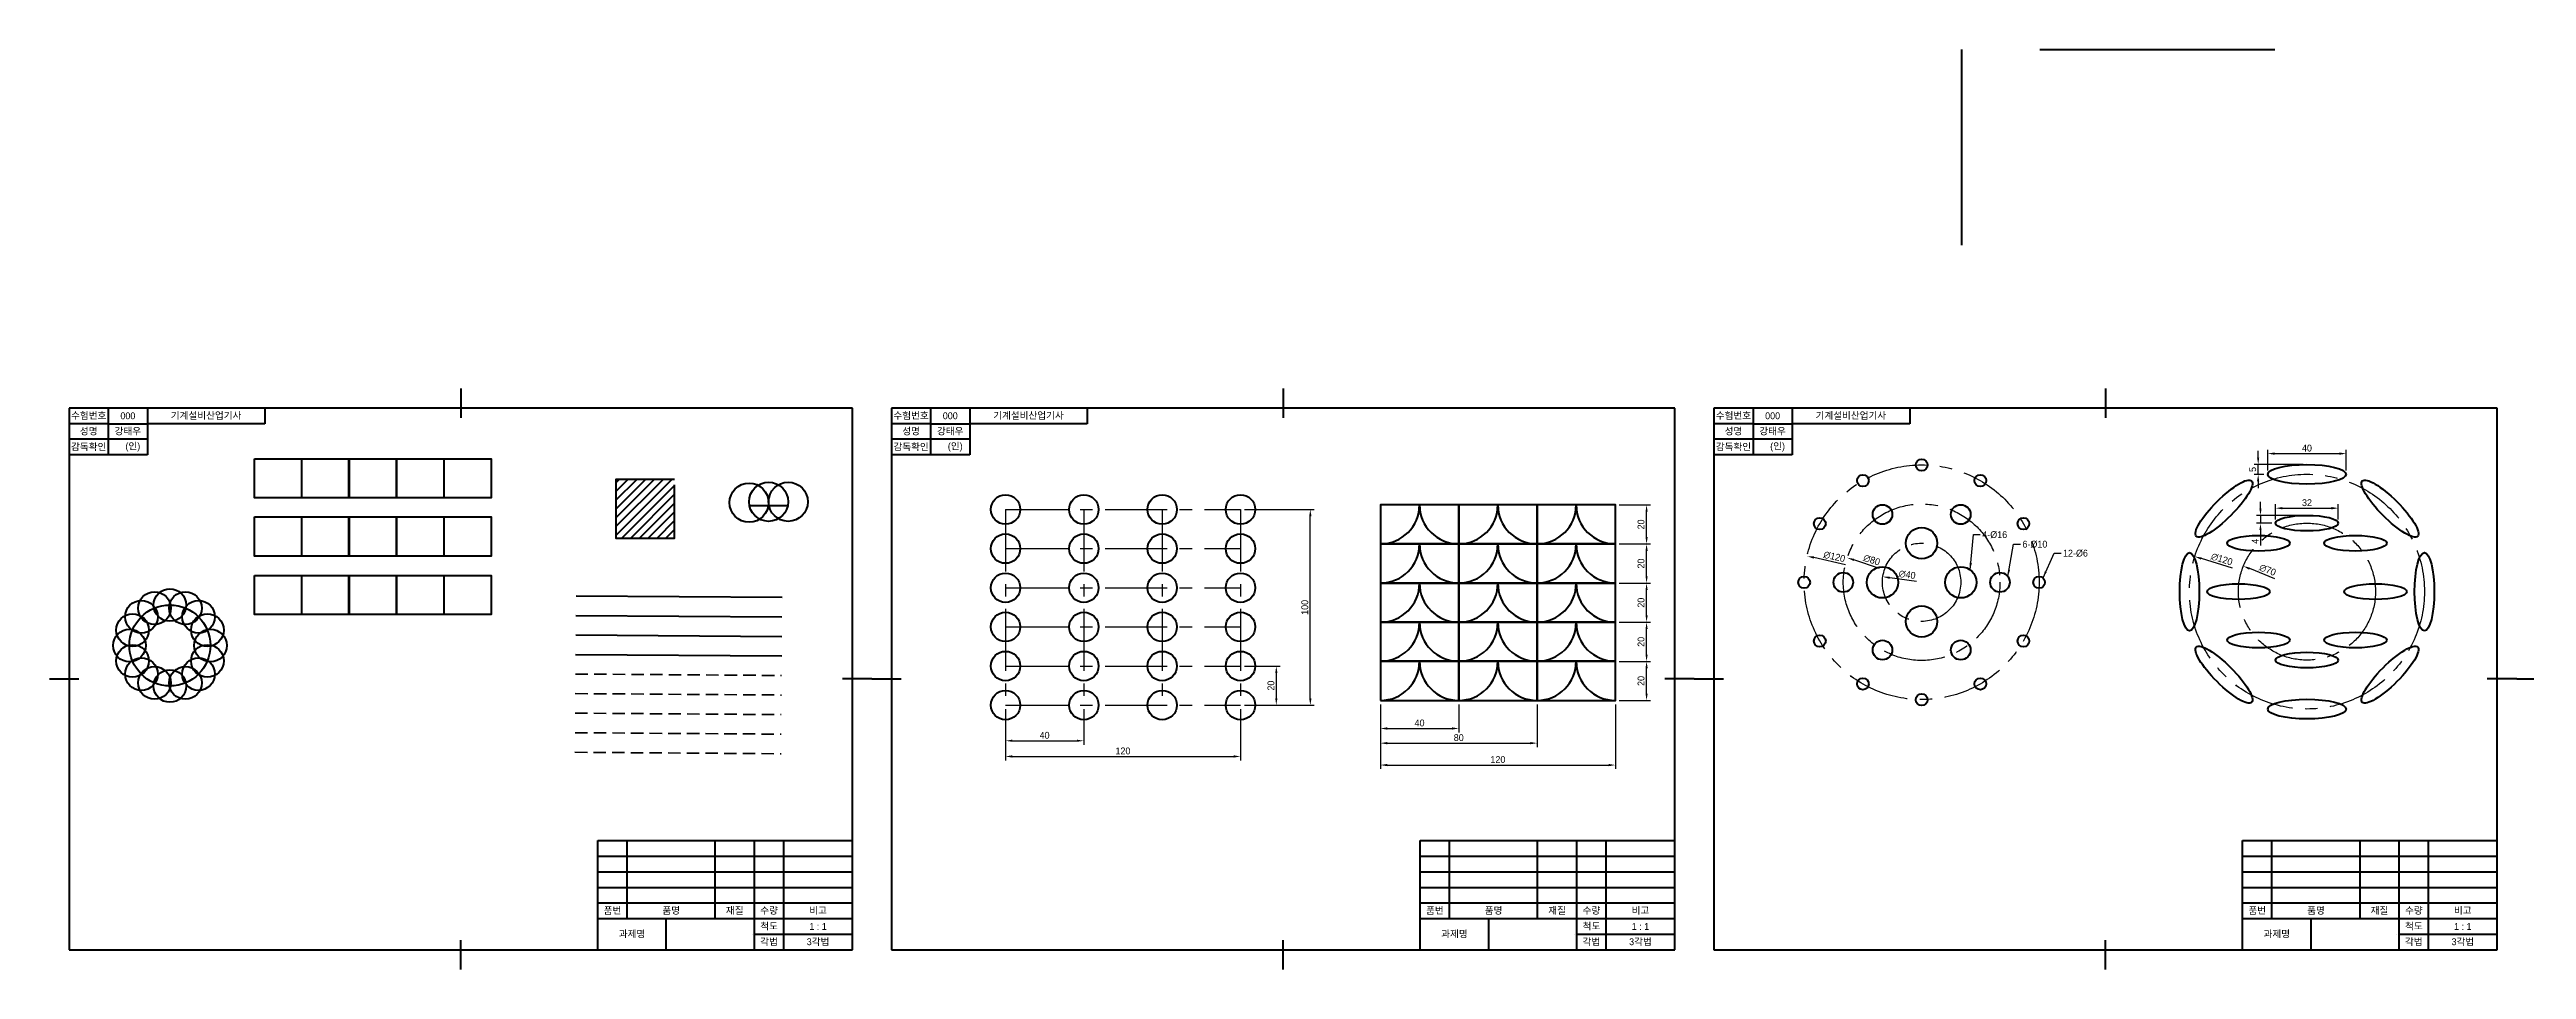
# Model space of a CAD drawing. Header units: millimetres. Extents: x 0 to 2793, y 0 to 476.
# Drawn here: x 0 to 1265, y 0 to 470 of the extents above; entities that cross this region are included whole.
import ezdxf

# ---------------------------------------------------------------- set-up
doc = ezdxf.new("R2010")
doc.units = ezdxf.units.MM
doc.linetypes.add('CENTER', pattern=[50.8, 31.75, -6.35, 6.35, -6.35])
doc.linetypes.add('HIDDEN', pattern=[9.525, 6.35, -3.175])
for name, color, linetype, lineweight in [('1.윤곽선', 5, 'Continuous', 70), ('2.외형선', 3, 'Continuous', 50), ('3.숨은선', 2, 'HIDDEN', 35), ('4.일반주서', 2, 'Continuous', 35), ('5.중심선', 1, 'CENTER', 25)]:
    doc.layers.add(name, color=color, linetype=linetype, lineweight=lineweight)
doc.styles.add('굴림', font='')
doc.styles.get('굴림').set_extended_font_data('Gulim')
doc.dimstyles.new('기계제도기능사치수', dxfattribs={"dimtxt": 3.5, "dimasz": 3.5, "dimexe": 2, "dimexo": 2, "dimgap": 1, "dimtad": 1, "dimdsep": 46, "dimtxsty": '굴림', "dimcen": 2.5, "dimclrd": 1, "dimclre": 1, "dimclrt": 2, "dimazin": 2, "dimtfac": 1, "dimtmove": 0, "dimatfit": 3, "dimfxl": 1, "dimarcsym": 0})

# ---------------------------------------------------------------- blocks, each defined once
blk = doc.blocks.new('*U5')
at = {"layer": '2.외형선'}
blk.add_circle((0, 0), 8.33, dxfattribs=at)
blk = doc.blocks.new('*U6')
at = {"layer": '2.외형선', "color": 0, "linetype": 'ByBlock', "lineweight": -2, "transparency": 16777216}
for p, rotation in [((46.9, 180.3), 134.9999999999999), ((53.6, 184.7), 112.4999999999999), ((61.5, 186.3), 89.9999999999999), ((69.4, 184.7), 67.4999999999999), ((76.1, 180.3), 44.99999999999995), ((42.4, 173.5), 157.4999999999999), ((80.6, 173.5), 22.49999999999998), ((42.4, 157.7), 202.4999999999998), ((40.8, 165.6), 180), ((80.6, 157.7), 337.4999999999997), ((46.9, 151), 224.9999999999998), ((53.6, 146.5), 247.4999999999997), ((61.5, 144.9), 269.9999999999997), ((69.4, 146.5), 292.4999999999998), ((76.1, 151), 314.9999999999998)]:
    blk.add_blockref('*U5', p, dxfattribs=dict(at, rotation=rotation))
blk.add_blockref('*U5', (82.2, 165.6), dxfattribs=at)
blk = doc.blocks.new('*U12')
at = {"layer": '2.외형선'}
blk.add_lwpolyline([(-24.2, 10), (24.2, 10), (24.2, -10), (-24.2, -10)], close=True, dxfattribs=at)
blk = doc.blocks.new('*U13')
at = {"layer": '2.외형선', "color": 0, "linetype": 'ByBlock', "lineweight": -2, "transparency": 16777216}
for p in [(0, 59.7), (24.2, 59.7), (48.3, 59.7), (72.5, 59.7), (0, 29.9), (24.2, 29.9), (48.3, 29.9), (72.5, 29.9), (0, 0), (24.2, 0), (48.3, 0), (72.5, 0)]:
    blk.add_blockref('*U12', p, dxfattribs=at)
blk = doc.blocks.new('*U15')
at = {"layer": '2.외형선'}
blk.add_circle((0, 0), 7.5, dxfattribs=at)
blk = doc.blocks.new('*U16')
at = {"layer": '2.외형선', "color": 0, "linetype": 'ByBlock', "lineweight": -2, "transparency": 16777216}
for p in [(0, 100), (40, 100), (80, 100), (120, 100), (0, 80), (40, 80), (80, 80), (120, 80), (0, 60), (40, 60), (80, 60), (120, 60), (0, 40), (40, 40), (80, 40), (120, 40), (0, 20), (40, 20), (80, 20), (120, 20), (0, 0), (40, 0), (80, 0), (120, 0)]:
    blk.add_blockref('*U15', p, dxfattribs=at)
blk = doc.blocks.new('*D17')
at = {"layer": '2.외형선', "color": 1, "lineweight": -2, "transparency": 16777216}
for p, q in [((610.2, 155.1), (628.5, 155.1)), ((626.5, 151.6), (626.5, 138.6)), ((610.2, 135.1), (628.5, 135.1))]:
    blk.add_line(p, q, dxfattribs=at)
at = {"layer": '2.외형선', "color": 1, "transparency": 16777216}
for points in [[(626, 151.6), (627.1, 151.6), (626.5, 155.1)], [(626, 138.6), (627.1, 138.6), (626.5, 135.1)]]:
    blk.add_solid(points, dxfattribs=at)
at = {"layer": 'Defpoints', "color": 0, "transparency": 16777216}
for p in [(608.2, 155.1), (608.2, 135.1), (626.5, 135.1)]:
    blk.add_point(p, dxfattribs=at)
at = {"layer": '2.외형선', "color": 2, "transparency": 16777216, "insert": (623.8, 145.1), "char_height": 3.5, "attachment_point": 5, "rotation": 90, "style": '굴림'}
blk.add_mtext('20', dxfattribs=at)
blk = doc.blocks.new('*D18')
at = {"layer": '2.외형선', "color": 1, "lineweight": -2, "transparency": 16777216}
for p, q in [((610.2, 235.1), (645.9, 235.1)), ((643.9, 138.6), (643.9, 231.6)), ((610.2, 135.1), (645.9, 135.1))]:
    blk.add_line(p, q, dxfattribs=at)
at = {"layer": '2.외형선', "color": 1, "transparency": 16777216}
for points in [[(643.3, 231.6), (644.5, 231.6), (643.9, 235.1)], [(643.3, 138.6), (644.5, 138.6), (643.9, 135.1)]]:
    blk.add_solid(points, dxfattribs=at)
at = {"layer": 'Defpoints', "color": 0, "transparency": 16777216}
for p in [(608.2, 235.1), (643.9, 235.1), (608.2, 135.1)]:
    blk.add_point(p, dxfattribs=at)
at = {"layer": '2.외형선', "color": 2, "transparency": 16777216, "insert": (641.1, 185.1), "char_height": 3.5, "attachment_point": 5, "rotation": 90, "style": '굴림'}
blk.add_mtext('100', dxfattribs=at)
blk = doc.blocks.new('*D19')
at = {"layer": '2.외형선', "color": 1, "lineweight": -2, "transparency": 16777216}
for p, q in [((488.2, 133.1), (488.2, 114.9)), ((528.2, 133.1), (528.2, 114.9)), ((491.7, 116.9), (524.7, 116.9))]:
    blk.add_line(p, q, dxfattribs=at)
at = {"layer": '2.외형선', "color": 1, "transparency": 16777216}
for points in [[(491.7, 117.5), (491.7, 116.4), (488.2, 116.9)], [(524.7, 117.5), (524.7, 116.4), (528.2, 116.9)]]:
    blk.add_solid(points, dxfattribs=at)
at = {"layer": 'Defpoints', "color": 0, "transparency": 16777216}
for p in [(488.2, 135.1), (528.2, 135.1), (528.2, 116.9)]:
    blk.add_point(p, dxfattribs=at)
at = {"layer": '2.외형선', "color": 2, "transparency": 16777216, "insert": (508.2, 119.7), "char_height": 3.5, "attachment_point": 5, "style": '굴림'}
blk.add_mtext('40', dxfattribs=at)
blk = doc.blocks.new('*D20')
at = {"layer": '2.외형선', "color": 1, "lineweight": -2, "transparency": 16777216}
for p, q in [((488.2, 133.1), (488.2, 106.9)), ((608.2, 133.1), (608.2, 106.9)), ((491.7, 108.9), (604.7, 108.9))]:
    blk.add_line(p, q, dxfattribs=at)
at = {"layer": '2.외형선', "color": 1, "transparency": 16777216}
for points in [[(491.7, 109.5), (491.7, 108.3), (488.2, 108.9)], [(604.7, 109.5), (604.7, 108.3), (608.2, 108.9)]]:
    blk.add_solid(points, dxfattribs=at)
at = {"layer": 'Defpoints', "color": 0, "transparency": 16777216}
for p in [(488.2, 135.1), (608.2, 135.1), (608.2, 108.9)]:
    blk.add_point(p, dxfattribs=at)
at = {"layer": '2.외형선', "color": 2, "transparency": 16777216, "insert": (548.2, 111.7), "char_height": 3.5, "attachment_point": 5, "style": '굴림'}
blk.add_mtext('120', dxfattribs=at)
blk = doc.blocks.new('*D23')
at = {"layer": '2.외형선', "color": 1, "lineweight": -2, "transparency": 16777216}
for p, q in [((801.7, 157.5), (817.6, 157.5)), ((815.6, 141), (815.6, 154)), ((801.7, 137.5), (817.6, 137.5))]:
    blk.add_line(p, q, dxfattribs=at)
at = {"layer": '2.외형선', "color": 1, "transparency": 16777216}
for points in [[(815.1, 154), (816.2, 154), (815.6, 157.5)], [(815.1, 141), (816.2, 141), (815.6, 137.5)]]:
    blk.add_solid(points, dxfattribs=at)
at = {"layer": 'Defpoints', "color": 0, "transparency": 16777216}
for p in [(799.7, 157.5), (815.6, 157.5), (799.7, 137.5)]:
    blk.add_point(p, dxfattribs=at)
at = {"layer": '2.외형선', "color": 2, "transparency": 16777216, "insert": (812.8, 147.5), "char_height": 3.5, "attachment_point": 5, "rotation": 90, "style": '굴림'}
blk.add_mtext('20', dxfattribs=at)
blk = doc.blocks.new('*D24')
at = {"layer": '2.외형선', "color": 1, "lineweight": -2, "transparency": 16777216}
for p, q in [((801.7, 177.5), (817.6, 177.5)), ((815.6, 161), (815.6, 174)), ((801.7, 157.5), (817.6, 157.5))]:
    blk.add_line(p, q, dxfattribs=at)
at = {"layer": '2.외형선', "color": 1, "transparency": 16777216}
for points in [[(815.1, 174), (816.2, 174), (815.6, 177.5)], [(815.1, 161), (816.2, 161), (815.6, 157.5)]]:
    blk.add_solid(points, dxfattribs=at)
at = {"layer": 'Defpoints', "color": 0, "transparency": 16777216}
for p in [(799.7, 177.5), (815.6, 177.5), (799.7, 157.5)]:
    blk.add_point(p, dxfattribs=at)
at = {"layer": '2.외형선', "color": 2, "transparency": 16777216, "insert": (812.8, 167.5), "char_height": 3.5, "attachment_point": 5, "rotation": 90, "style": '굴림'}
blk.add_mtext('20', dxfattribs=at)
blk = doc.blocks.new('*D25')
at = {"layer": '2.외형선', "color": 1, "lineweight": -2, "transparency": 16777216}
for p, q in [((801.7, 197.5), (817.6, 197.5)), ((815.6, 181), (815.6, 194)), ((801.7, 177.5), (817.6, 177.5))]:
    blk.add_line(p, q, dxfattribs=at)
at = {"layer": '2.외형선', "color": 1, "transparency": 16777216}
for points in [[(815.1, 194), (816.2, 194), (815.6, 197.5)], [(815.1, 181), (816.2, 181), (815.6, 177.5)]]:
    blk.add_solid(points, dxfattribs=at)
at = {"layer": 'Defpoints', "color": 0, "transparency": 16777216}
for p in [(799.7, 197.5), (815.6, 197.5), (799.7, 177.5)]:
    blk.add_point(p, dxfattribs=at)
at = {"layer": '2.외형선', "color": 2, "transparency": 16777216, "insert": (812.8, 187.5), "char_height": 3.5, "attachment_point": 5, "rotation": 90, "style": '굴림'}
blk.add_mtext('20', dxfattribs=at)
blk = doc.blocks.new('*D26')
at = {"layer": '2.외형선', "color": 1, "lineweight": -2, "transparency": 16777216}
for p, q in [((801.7, 217.5), (817.6, 217.5)), ((815.6, 201), (815.6, 214)), ((801.7, 197.5), (817.6, 197.5))]:
    blk.add_line(p, q, dxfattribs=at)
at = {"layer": '2.외형선', "color": 1, "transparency": 16777216}
for points in [[(815.1, 214), (816.2, 214), (815.6, 217.5)], [(815.1, 201), (816.2, 201), (815.6, 197.5)]]:
    blk.add_solid(points, dxfattribs=at)
at = {"layer": 'Defpoints', "color": 0, "transparency": 16777216}
for p in [(799.7, 217.5), (815.6, 217.5), (799.7, 197.5)]:
    blk.add_point(p, dxfattribs=at)
at = {"layer": '2.외형선', "color": 2, "transparency": 16777216, "insert": (812.8, 207.5), "char_height": 3.5, "attachment_point": 5, "rotation": 90, "style": '굴림'}
blk.add_mtext('20', dxfattribs=at)
blk = doc.blocks.new('*D27')
at = {"layer": '2.외형선', "color": 1, "lineweight": -2, "transparency": 16777216}
for p, q in [((801.7, 237.5), (817.6, 237.5)), ((815.6, 221), (815.6, 234)), ((801.7, 217.5), (817.6, 217.5))]:
    blk.add_line(p, q, dxfattribs=at)
at = {"layer": '2.외형선', "color": 1, "transparency": 16777216}
for points in [[(815.1, 234), (816.2, 234), (815.6, 237.5)], [(815.1, 221), (816.2, 221), (815.6, 217.5)]]:
    blk.add_solid(points, dxfattribs=at)
at = {"layer": 'Defpoints', "color": 0, "transparency": 16777216}
for p in [(799.7, 237.5), (815.6, 237.5), (799.7, 217.5)]:
    blk.add_point(p, dxfattribs=at)
at = {"layer": '2.외형선', "color": 2, "transparency": 16777216, "insert": (812.8, 227.5), "char_height": 3.5, "attachment_point": 5, "rotation": 90, "style": '굴림'}
blk.add_mtext('20', dxfattribs=at)
blk = doc.blocks.new('*D28')
at = {"layer": '2.외형선', "color": 1, "lineweight": -2, "transparency": 16777216}
for p, q in [((679.7, 135.5), (679.7, 121.2)), ((719.7, 135.5), (719.7, 121.2)), ((683.2, 123.2), (716.2, 123.2))]:
    blk.add_line(p, q, dxfattribs=at)
at = {"layer": '2.외형선', "color": 1, "transparency": 16777216}
for points in [[(683.2, 123.8), (683.2, 122.6), (679.7, 123.2)], [(716.2, 123.8), (716.2, 122.6), (719.7, 123.2)]]:
    blk.add_solid(points, dxfattribs=at)
at = {"layer": 'Defpoints', "color": 0, "transparency": 16777216}
for p in [(679.7, 137.5), (719.7, 137.5), (719.7, 123.2)]:
    blk.add_point(p, dxfattribs=at)
at = {"layer": '2.외형선', "color": 2, "transparency": 16777216, "insert": (699.7, 126), "char_height": 3.5, "attachment_point": 5, "style": '굴림'}
blk.add_mtext('40', dxfattribs=at)
blk = doc.blocks.new('*D29')
at = {"layer": '2.외형선', "color": 1, "lineweight": -2, "transparency": 16777216}
for p, q in [((679.7, 135.5), (679.7, 113.7)), ((759.7, 135.5), (759.7, 113.7)), ((683.2, 115.7), (756.2, 115.7))]:
    blk.add_line(p, q, dxfattribs=at)
at = {"layer": '2.외형선', "color": 1, "transparency": 16777216}
for points in [[(683.2, 116.3), (683.2, 115.1), (679.7, 115.7)], [(756.2, 116.3), (756.2, 115.1), (759.7, 115.7)]]:
    blk.add_solid(points, dxfattribs=at)
at = {"layer": 'Defpoints', "color": 0, "transparency": 16777216}
for p in [(679.7, 137.5), (759.7, 137.5), (759.7, 115.7)]:
    blk.add_point(p, dxfattribs=at)
at = {"layer": '2.외형선', "color": 2, "transparency": 16777216, "insert": (719.7, 118.5), "char_height": 3.5, "attachment_point": 5, "style": '굴림'}
blk.add_mtext('80', dxfattribs=at)
blk = doc.blocks.new('*D30')
at = {"layer": '2.외형선', "color": 1, "lineweight": -2, "transparency": 16777216}
for p, q in [((679.7, 135.5), (679.7, 102.5)), ((799.7, 135.5), (799.7, 102.5)), ((683.2, 104.5), (796.2, 104.5))]:
    blk.add_line(p, q, dxfattribs=at)
at = {"layer": '2.외형선', "color": 1, "transparency": 16777216}
for points in [[(683.2, 105.1), (683.2, 103.9), (679.7, 104.5)], [(796.2, 105.1), (796.2, 103.9), (799.7, 104.5)]]:
    blk.add_solid(points, dxfattribs=at)
at = {"layer": 'Defpoints', "color": 0, "transparency": 16777216}
for p in [(679.7, 137.5), (799.7, 137.5), (799.7, 104.5)]:
    blk.add_point(p, dxfattribs=at)
at = {"layer": '2.외형선', "color": 2, "transparency": 16777216, "insert": (739.7, 107.3), "char_height": 3.5, "attachment_point": 5, "style": '굴림'}
blk.add_mtext('120', dxfattribs=at)
blk = doc.blocks.new('*U31')
at = {"layer": '2.외형선'}
blk.add_circle((0, 0), 8, dxfattribs=at)
blk = doc.blocks.new('*U32')
at = {"layer": '2.외형선', "color": 0, "linetype": 'ByBlock', "lineweight": -2, "transparency": 16777216}
blk.add_blockref('*U31', (956.1, 217.9), dxfattribs=at)
for p, rotation in [((936.1, 197.9), 90), ((976.1, 197.9), 270), ((956.1, 177.9), 180)]:
    blk.add_blockref('*U31', p, dxfattribs=dict(at, rotation=rotation))
blk = doc.blocks.new('*U33')
at = {"layer": '2.외형선'}
blk.add_circle((0, 0), 5, dxfattribs=at)
blk = doc.blocks.new('*U34')
at = {"layer": '2.외형선', "color": 0, "linetype": 'ByBlock', "lineweight": -2, "transparency": 16777216}
for p, rotation in [((936.1, 232.6), 120), ((976.1, 232.6), 59.99999999999999), ((916.1, 197.9), 180), ((936.1, 163.3), 239.9999999999999), ((976.1, 163.3), 299.9999999999999)]:
    blk.add_blockref('*U33', p, dxfattribs=dict(at, rotation=rotation))
blk.add_blockref('*U33', (996.1, 197.9), dxfattribs=at)
blk = doc.blocks.new('*U35')
at = {"layer": '2.외형선'}
blk.add_circle((0, 0), 3, dxfattribs=at)
blk = doc.blocks.new('*U36')
at = {"layer": '2.외형선', "color": 0, "linetype": 'ByBlock', "lineweight": -2, "transparency": 16777216}
for p, rotation in [((926.1, 249.9), 119.9999999999999), ((956.1, 257.9), 89.99999999999993), ((986.1, 249.9), 59.99999999999996), ((904.1, 227.9), 149.9999999999999), ((1008.1, 227.9), 29.99999999999998), ((896.1, 197.9), 180), ((904.1, 167.9), 209.9999999999999), ((1008.1, 167.9), 329.9999999999998), ((926.1, 146), 239.9999999999998), ((956.1, 137.9), 269.9999999999998), ((986.1, 146), 299.9999999999998)]:
    blk.add_blockref('*U35', p, dxfattribs=dict(at, rotation=rotation))
blk.add_blockref('*U35', (1016.1, 197.9), dxfattribs=at)
blk = doc.blocks.new('*U37')
at = {"layer": '2.외형선'}
blk.add_ellipse((0, 0), major_axis=(20, 0), ratio=0.25, dxfattribs=at)
blk = doc.blocks.new('*U38')
at = {"layer": '2.외형선', "color": 0, "linetype": 'ByBlock', "lineweight": -2, "transparency": 16777216}
for p, rotation in [((1110.5, 235.6), 45.00000000000001), ((1195.3, 235.6), 314.9999999999999), ((1092.9, 193.1), 90), ((1212.9, 193.1), 269.9999999999999), ((1110.5, 150.7), 135), ((1195.3, 150.7), 225), ((1152.9, 133.1), 180)]:
    blk.add_blockref('*U37', p, dxfattribs=dict(at, rotation=rotation))
blk.add_blockref('*U37', (1152.9, 253.1), dxfattribs=at)
blk = doc.blocks.new('*D39')
at = {"layer": '2.외형선', "color": 1, "lineweight": -2, "transparency": 16777216}
blk.add_line((917.2, 206.9), (901, 210.6), dxfattribs=at)
at = {"layer": '2.외형선', "color": 1, "transparency": 16777216}
blk.add_solid([(901.2, 211.1), (900.9, 210), (897.6, 211.3)], dxfattribs=at)
at = {"layer": 'Defpoints', "color": 0, "transparency": 16777216}
for p in [(897.6, 211.3), (1014.6, 184.5)]:
    blk.add_point(p, dxfattribs=at)
at = {"layer": '2.외형선', "color": 2, "transparency": 16777216, "insert": (911.5, 211), "char_height": 3.5, "attachment_point": 5, "rotation": 347.0755, "style": '굴림'}
blk.add_mtext('∅120', dxfattribs=at)
blk = doc.blocks.new('*D40')
at = {"layer": '2.외형선', "color": 1, "lineweight": -2, "transparency": 16777216}
blk.add_line((934.6, 205), (921.4, 209.4), dxfattribs=at)
at = {"layer": '2.외형선', "color": 1, "transparency": 16777216}
blk.add_solid([(921.6, 209.9), (921.3, 208.8), (918.1, 210.5)], dxfattribs=at)
at = {"layer": 'Defpoints', "color": 0, "transparency": 16777216}
for p in [(918.1, 210.5), (994.1, 185.4)]:
    blk.add_point(p, dxfattribs=at)
at = {"layer": '2.외형선', "color": 2, "transparency": 16777216, "insert": (930.6, 209.3), "char_height": 3.5, "attachment_point": 5, "rotation": 341.7012, "style": '굴림'}
blk.add_mtext('∅80', dxfattribs=at)
blk = doc.blocks.new('*D41')
at = {"layer": '2.외형선', "color": 1, "lineweight": -2, "transparency": 16777216}
blk.add_line((953.5, 198.3), (939.8, 200.2), dxfattribs=at)
at = {"layer": '2.외형선', "color": 1, "transparency": 16777216}
blk.add_solid([(939.8, 200.8), (939.7, 199.7), (936.3, 200.7)], dxfattribs=at)
at = {"layer": 'Defpoints', "color": 0, "transparency": 16777216}
for p in [(936.3, 200.7), (975.9, 195.1)]:
    blk.add_point(p, dxfattribs=at)
at = {"layer": '2.외형선', "color": 2, "transparency": 16777216, "insert": (948.7, 201.8), "char_height": 3.5, "attachment_point": 5, "rotation": 351.9423, "style": '굴림'}
blk.add_mtext('∅40', dxfattribs=at)
blk = doc.blocks.new('*D42')
at = {"layer": '2.외형선', "color": 1, "lineweight": -2, "transparency": 16777216}
blk.add_line((1136.5, 199.7), (1123.7, 204.9), dxfattribs=at)
at = {"layer": '2.외형선', "color": 1, "transparency": 16777216}
blk.add_solid([(1123.9, 205.4), (1123.4, 204.3), (1120.4, 206.2)], dxfattribs=at)
at = {"layer": 'Defpoints', "color": 0, "transparency": 16777216}
for p in [(1120.4, 206.2), (1185.4, 180.1)]:
    blk.add_point(p, dxfattribs=at)
at = {"layer": '2.외형선', "color": 2, "transparency": 16777216, "insert": (1132.8, 204.2), "char_height": 3.5, "attachment_point": 5, "rotation": 338.1264, "style": '굴림'}
blk.add_mtext('∅70', dxfattribs=at)
blk = doc.blocks.new('*D43')
at = {"layer": '2.외형선', "color": 1, "lineweight": -2, "transparency": 16777216}
blk.add_line((1114.8, 205.1), (1099, 210), dxfattribs=at)
at = {"layer": '2.외형선', "color": 1, "transparency": 16777216}
blk.add_solid([(1099.1, 210.6), (1098.8, 209.5), (1095.6, 211.1)], dxfattribs=at)
at = {"layer": 'Defpoints', "color": 0, "transparency": 16777216}
for p in [(1095.6, 211.1), (1210.1, 175.2)]:
    blk.add_point(p, dxfattribs=at)
at = {"layer": '2.외형선', "color": 2, "transparency": 16777216, "insert": (1109.4, 209.7), "char_height": 3.5, "attachment_point": 5, "rotation": 342.6068, "style": '굴림'}
blk.add_mtext('∅120', dxfattribs=at)
blk = doc.blocks.new('*D44')
at = {"layer": '2.외형선', "color": 1, "lineweight": -2, "transparency": 16777216}
for p, q in [((1132.9, 255.1), (1132.9, 265.7)), ((1172.9, 255.1), (1172.9, 265.7)), ((1136.4, 263.7), (1169.4, 263.7))]:
    blk.add_line(p, q, dxfattribs=at)
at = {"layer": '2.외형선', "color": 1, "transparency": 16777216}
for points in [[(1136.4, 264.3), (1136.4, 263.1), (1132.9, 263.7)], [(1169.4, 264.3), (1169.4, 263.1), (1172.9, 263.7)]]:
    blk.add_solid(points, dxfattribs=at)
at = {"layer": 'Defpoints', "color": 0, "transparency": 16777216}
for p in [(1132.9, 253.1), (1172.9, 263.7), (1172.9, 253.1)]:
    blk.add_point(p, dxfattribs=at)
at = {"layer": '2.외형선', "color": 2, "transparency": 16777216, "insert": (1152.9, 266.5), "char_height": 3.5, "attachment_point": 5, "style": '굴림'}
blk.add_mtext('40', dxfattribs=at)
blk = doc.blocks.new('*D45')
at = {"layer": '2.외형선', "color": 1, "lineweight": -2, "transparency": 16777216}
for p, q in [((1150.9, 258.1), (1126, 258.1)), ((1130.9, 253.1), (1126, 253.1)), ((1128, 261.6), (1128, 265.1)), ((1128, 253.1), (1128, 258.1)), ((1128, 249.6), (1128, 246.1))]:
    blk.add_line(p, q, dxfattribs=at)
at = {"layer": '2.외형선', "color": 1, "transparency": 16777216}
for points in [[(1127.4, 261.6), (1128.5, 261.6), (1128, 258.1)], [(1127.4, 249.6), (1128.5, 249.6), (1128, 253.1)]]:
    blk.add_solid(points, dxfattribs=at)
at = {"layer": 'Defpoints', "color": 0, "transparency": 16777216}
for p in [(1128, 258.1), (1132.9, 253.1), (1152.9, 258.1)]:
    blk.add_point(p, dxfattribs=at)
at = {"layer": '2.외형선', "color": 2, "transparency": 16777216, "insert": (1125.2, 255.6), "char_height": 3.5, "attachment_point": 5, "rotation": 90, "style": '굴림'}
blk.add_mtext('5', dxfattribs=at)
blk = doc.blocks.new('*D46')
at = {"layer": '2.외형선', "color": 1, "lineweight": -2, "transparency": 16777216}
for p, q in [((1150.9, 232.1), (1127.2, 232.1)), ((1134.9, 228.1), (1127.2, 228.1)), ((1129.2, 235.6), (1129.2, 239.1)), ((1129.2, 232.1), (1129.2, 228.1)), ((1129.2, 224.6), (1129.2, 216.7))]:
    blk.add_line(p, q, dxfattribs=at)
at = {"layer": '2.외형선', "color": 1, "transparency": 16777216}
for points in [[(1128.6, 235.6), (1129.7, 235.6), (1129.2, 232.1)], [(1128.6, 224.6), (1129.7, 224.6), (1129.2, 228.1)]]:
    blk.add_solid(points, dxfattribs=at)
at = {"layer": 'Defpoints', "color": 0, "transparency": 16777216}
for p in [(1129.2, 228.1), (1136.9, 228.1), (1152.9, 232.1)]:
    blk.add_point(p, dxfattribs=at)
at = {"layer": '2.외형선', "color": 2, "transparency": 16777216, "insert": (1126.4, 218.9), "char_height": 3.5, "attachment_point": 5, "rotation": 90, "style": '굴림'}
blk.add_mtext('4', dxfattribs=at)
blk = doc.blocks.new('*D47')
at = {"layer": '2.외형선', "color": 1, "lineweight": -2, "transparency": 16777216}
for p, q in [((1136.9, 230.1), (1136.9, 237.8)), ((1140.4, 235.8), (1165.4, 235.8)), ((1168.9, 230.1), (1168.9, 237.8))]:
    blk.add_line(p, q, dxfattribs=at)
at = {"layer": '2.외형선', "color": 1, "transparency": 16777216}
for points in [[(1140.4, 236.4), (1140.4, 235.2), (1136.9, 235.8)], [(1165.4, 236.4), (1165.4, 235.2), (1168.9, 235.8)]]:
    blk.add_solid(points, dxfattribs=at)
at = {"layer": 'Defpoints', "color": 0, "transparency": 16777216}
for p in [(1136.9, 228.1), (1168.9, 235.8), (1168.9, 228.1)]:
    blk.add_point(p, dxfattribs=at)
at = {"layer": '2.외형선', "color": 2, "transparency": 16777216, "insert": (1152.9, 238.6), "char_height": 3.5, "attachment_point": 5, "style": '굴림'}
blk.add_mtext('32', dxfattribs=at)

msp = doc.modelspace()

# ---------------------------------------------------------------- hatches: boundary and pattern name
at = {"layer": '2.외형선'}
h = msp.add_hatch(dxfattribs=at)
h.set_pattern_fill('ANSI31', color=256)
edge = h.paths.add_edge_path()
edge.add_line((319.245, 250.494), (289.245, 250.494))
edge.add_line((289.245, 250.494), (289.245, 220.494))
edge.add_line((289.245, 220.494), (319.245, 220.494))
edge.add_line((319.245, 220.494), (319.245, 247.719))
h = msp.add_hatch(dxfattribs=at)
h.set_pattern_fill('AR-BRSTD', color=256, scale=0.7)
h.paths.add_polyline_path([(367.254, 238.631, -0.01120873), (367.244, 239.079, 0.26794919), (361.861, 247.507, 0.25597168), (357.244, 239.079, 0.27999886), (362.637, 230.204, 0.25597168)])
h.paths.add_polyline_path([(372.244, 247.739, 0.26794919), (367.244, 239.079, -0.01120873), (367.254, 238.631, 0.25597168), (372.244, 230.419, 0.26794919), (377.244, 239.079, 0.26794919)])

# ---------------------------------------------------------------- linework, layer by layer
at = {"layer": '1.윤곽선'}
for p, q in [((210, 297), (210, 282)), ((630, 297), (630, 282)), ((1050, 297), (1050, 282)), ((410, 287), (10, 287)), ((10, 287), (10, 10)), ((50, 287), (50, 263)), ((110, 279), (50, 279)), ((110, 287), (110, 279)), ((410, 10), (410, 287)), ((830, 287), (430, 287)), ((430, 287), (430, 10)), ((470, 287), (470, 263)), ((530, 279), (470, 279)), ((530, 287), (530, 279)), ((830, 10), (830, 287)), ((1250, 287), (850, 287)), ((850, 287), (850, 10)), ((890, 287), (890, 263)), ((950, 279), (890, 279)), ((950, 287), (950, 279)), ((1250, 10), (1250, 287)), ((50, 263), (10, 263)), ((470, 263), (430, 263)), ((890, 263), (850, 263)), ((0, 148.5), (15, 148.5)), ((420, 148.5), (405, 148.5)), ((420, 148.5), (435, 148.5)), ((840, 148.5), (825, 148.5)), ((840, 148.5), (855, 148.5)), ((1260, 148.5), (1245, 148.5)), ((1260, 148.5), (1275, 148.5)), ((280, 66), (410, 66)), ((280, 10), (280, 66)), ((700, 66), (830, 66)), ((700, 10), (700, 66)), ((1120, 66), (1250, 66)), ((1120, 10), (1120, 66)), ((210, 0), (210, 15)), ((630, 0), (630, 15)), ((1050, 0), (1050, 15)), ((10, 10), (410, 10)), ((430, 10), (830, 10)), ((850, 10), (1250, 10))]:
    msp.add_line(p, q, dxfattribs=at)
at = {"layer": '2.외형선'}
for p, q in [((976.487, 470.262), (976.487, 370.262)), ((1016.487, 470.262), (1136.487, 470.262)), ((30, 279), (10, 279)), ((30, 287), (30, 263)), ((30, 279), (50, 279)), ((450, 279), (430, 279)), ((450, 287), (450, 263)), ((450, 279), (470, 279)), ((870, 279), (850, 279)), ((870, 287), (870, 263)), ((870, 279), (890, 279)), ((50, 271), (10, 271)), ((470, 271), (430, 271)), ((890, 271), (850, 271)), ((268.874, 191.021), (374.126, 190.288)), ((268.804, 181.022), (374.056, 180.288)), ((268.735, 171.022), (373.986, 170.288)), ((268.665, 161.022), (373.916, 160.288)), ((295, 26), (295, 66)), ((340, 26), (340, 66)), ((360, 10), (360, 66)), ((375, 10), (375, 66)), ((715, 26), (715, 66)), ((760, 26), (760, 66)), ((780, 10), (780, 66)), ((795, 10), (795, 66)), ((1135, 26), (1135, 66)), ((1180, 26), (1180, 66)), ((1200, 10), (1200, 66)), ((1215, 10), (1215, 66)), ((280, 58), (410, 58)), ((700, 58), (830, 58)), ((1120, 58), (1250, 58)), ((280, 50), (410, 50)), ((280, 42), (410, 42)), ((700, 50), (830, 50)), ((700, 42), (830, 42)), ((1120, 50), (1250, 50)), ((1120, 42), (1250, 42)), ((280, 34), (410, 34)), ((280, 26), (410, 26)), ((315, 10), (315, 26)), ((700, 34), (830, 34)), ((700, 26), (830, 26)), ((735, 10), (735, 26)), ((1120, 34), (1250, 34)), ((1120, 26), (1250, 26)), ((1155, 10), (1155, 26)), ((358.76, 18), (358.833, 18)), ((360, 18), (410, 18)), ((778.76, 18), (778.833, 18)), ((780, 18), (830, 18)), ((1198.76, 18), (1198.833, 18)), ((1200, 18), (1250, 18))]:
    msp.add_line(p, q, dxfattribs=at)
msp.add_lwpolyline([(319.245, 250.494), (289.245, 250.494), (289.245, 220.494), (319.245, 220.494), (319.245, 247.719)], dxfattribs=at)
for points in [[(679.676, 217.531), (719.676, 217.531), (719.676, 237.531), (679.676, 237.531)], [(719.676, 217.531), (759.676, 217.531), (759.676, 237.531), (719.676, 237.531)], [(759.676, 217.531), (799.676, 217.531), (799.676, 237.531), (759.676, 237.531)], [(679.676, 197.531), (719.676, 197.531), (719.676, 217.531), (679.676, 217.531)], [(719.676, 197.531), (759.676, 197.531), (759.676, 217.531), (719.676, 217.531)], [(759.676, 197.531), (799.676, 197.531), (799.676, 217.531), (759.676, 217.531)], [(679.676, 177.531), (719.676, 177.531), (719.676, 197.531), (679.676, 197.531)], [(719.676, 177.531), (759.676, 177.531), (759.676, 197.531), (719.676, 197.531)], [(759.676, 177.531), (799.676, 177.531), (799.676, 197.531), (759.676, 197.531)], [(679.676, 157.531), (719.676, 157.531), (719.676, 177.531), (679.676, 177.531)], [(719.676, 157.531), (759.676, 157.531), (759.676, 177.531), (719.676, 177.531)], [(759.676, 157.531), (799.676, 157.531), (799.676, 177.531), (759.676, 177.531)], [(679.676, 137.531), (719.676, 137.531), (719.676, 157.531), (679.676, 157.531)], [(719.676, 137.531), (759.676, 137.531), (759.676, 157.531), (719.676, 157.531)], [(759.676, 137.531), (799.676, 137.531), (799.676, 157.531), (759.676, 157.531)]]:
    msp.add_lwpolyline(points, close=True, dxfattribs=at)
for centre, radius in [((357.254, 238.631), 10), ((367.244, 239.079), 10), ((377.244, 239.079), 10), ((61.481, 165.63), 20.682)]:
    msp.add_circle(centre, radius, dxfattribs=at)
for centre, start, end in [((679.676, 237.531), 270, 0), ((719.676, 237.531), 180, 270), ((719.676, 237.531), 270, 0), ((759.676, 237.531), 180, 270), ((759.676, 237.531), 270, 0), ((799.676, 237.531), 180, 270), ((679.676, 217.531), 270, 0), ((719.676, 217.531), 180, 270), ((719.676, 217.531), 270, 0), ((759.676, 217.531), 180, 270), ((759.676, 217.531), 270, 0), ((799.676, 217.531), 180, 270), ((679.676, 197.531), 270, 0), ((719.676, 197.531), 180, 270), ((719.676, 197.531), 270, 0), ((759.676, 197.531), 180, 270), ((759.676, 197.531), 270, 0), ((799.676, 197.531), 180, 270), ((679.676, 177.531), 270, 0), ((719.676, 177.531), 180, 270), ((719.676, 177.531), 270, 0), ((759.676, 177.531), 180, 270), ((759.676, 177.531), 270, 0), ((799.676, 177.531), 180, 270), ((679.676, 157.531), 270, 0), ((719.676, 157.531), 180, 270), ((719.676, 157.531), 270, 0), ((759.676, 157.531), 180, 270), ((759.676, 157.531), 270, 0), ((799.676, 157.531), 180, 270)]:
    msp.add_arc(centre, 20, start, end, dxfattribs=at)
for centre in [(1152.889, 228.144), (1128.14, 217.892), (1177.637, 217.892), (1117.889, 193.144), (1187.889, 193.144), (1128.14, 168.395), (1177.637, 168.395), (1152.889, 158.144)]:
    msp.add_ellipse(centre, major_axis=(16, 0), ratio=0.25, dxfattribs=at)
at = {"layer": '3.숨은선'}
for p, q in [((268.526, 141.023), (373.777, 140.289)), ((268.595, 151.022), (373.847, 150.289)), ((268.456, 131.023), (373.707, 130.289)), ((268.386, 121.023), (373.638, 120.289)), ((268.316, 111.023), (373.568, 110.29))]:
    msp.add_line(p, q, dxfattribs=at)
at = {"layer": '5.중심선'}
for p, q in [((488.244, 235.131), (608.244, 235.131)), ((488.244, 235.131), (488.244, 135.131)), ((528.244, 235.131), (528.244, 135.131)), ((568.244, 235.131), (568.244, 135.131)), ((608.244, 235.131), (608.244, 135.131)), ((488.244, 215.131), (608.244, 215.131)), ((488.244, 195.131), (608.244, 195.131)), ((488.244, 175.131), (608.244, 175.131)), ((488.244, 155.131), (608.244, 155.131)), ((488.244, 135.131), (608.244, 135.131))]:
    msp.add_line(p, q, dxfattribs=at)
for centre, radius in [((956.1, 197.928), 60), ((1152.889, 193.144), 60), ((956.1, 197.928), 40), ((1152.889, 193.144), 35), ((956.1, 197.928), 20)]:
    msp.add_circle(centre, radius, dxfattribs=at)

# ---------------------------------------------------------------- block references
at = {"layer": '2.외형선'}
for name, p in [('*U13', (128.821, 191.401)), ('*U36', (0, 0)), ('*U38', (0, 0)), ('*U16', (488.244, 135.131)), ('*U34', (0, 0)), ('*U32', (0, 0)), ('*U6', (0, 0))]:
    msp.add_blockref(name, p, dxfattribs=at)

# ---------------------------------------------------------------- texts
at = {"layer": '2.외형선', "color": 2, "char_height": 3.5, "attachment_point": 1, "style": '굴림'}
for s, insert in [('4-%%C16', (987.067, 224.041)), ('6-%%C10', (1007.597, 219.166)), ('12-%%C6', (1028.301, 214.566))]:
    msp.add_mtext(s, dxfattribs=dict(at, insert=insert))
at = {"layer": '4.일반주서', "char_height": 3.5, "attachment_point": 5, "style": '굴림'}
for s, insert, width in [('수험번호', (20, 283), 20), ('000', (40, 283), 20), ('기계설비산업기사', (79.963, 283), 60.07361), ('수험번호', (440, 283), 20), ('000', (460, 283), 20), ('기계설비산업기사', (499.963, 283), 60.07361), ('수험번호', (860, 283), 20), ('000', (880, 283), 20), ('기계설비산업기사', (919.963, 283), 60.07361), ('감독확인', (20, 267), 20), ('성명', (20, 275), 20), ('강태우', (40, 275), 20), ('    (인)', (40, 267), 20), ('감독확인', (440, 267), 20), ('성명', (440, 275), 20), ('강태우', (460, 275), 20), ('    (인)', (460, 267), 20), ('감독확인', (860, 267), 20), ('성명', (860, 275), 20), ('강태우', (880, 275), 20), ('    (인)', (880, 267), 20), ('품번', (287.5, 30), 15), ('품명', (317.5, 30), 45), ('재질', (349.926, 30), 19.8528), ('수량', (367.5, 30), 15), ('비고', (392.5, 30), 35), ('품번', (707.5, 30), 15), ('품명', (737.5, 30), 45), ('재질', (769.926, 30), 19.8528), ('수량', (787.5, 30), 15), ('비고', (812.5, 30), 35), ('품번', (1127.5, 30), 15), ('품명', (1157.5, 30), 45), ('재질', (1189.926, 30), 19.8528), ('수량', (1207.5, 30), 15), ('비고', (1232.5, 30), 35), ('과제명', (297.5, 18), 35), ('각법', (367.463, 14), 15.0736), ('척도', (367.5, 22), 15), ('3각법', (392.5, 14), 35), ('1 : 1', (392.5, 22), 35), ('과제명', (717.5, 18), 35), ('각법', (787.463, 14), 15.0736), ('척도', (787.5, 22), 15), ('3각법', (812.5, 14), 35), ('1 : 1', (812.5, 22), 35), ('과제명', (1137.5, 18), 35), ('각법', (1207.463, 14), 15.0736), ('척도', (1207.5, 22), 15), ('3각법', (1232.5, 14), 35), ('1 : 1', (1232.5, 22), 35)]:
    msp.add_mtext(s, dxfattribs=dict(at, insert=insert, width=width))

# ---------------------------------------------------------------- dimensions: what is measured, and where the dimension line sits
at = {"layer": '2.외형선'}
for base, p1, p2, picture, middle in [((1172.889, 263.69), (1132.889, 253.144), (1172.889, 253.144), '*D44', (1152.889, 266.487)), ((1168.889, 235.773), (1136.889, 228.144), (1168.889, 228.144), '*D47', (1152.889, 238.568)), ((528.244, 116.936), (488.244, 135.131), (528.244, 135.131), '*D19', (508.244, 119.732)), ((608.244, 108.911), (488.244, 135.131), (608.244, 135.131), '*D20', (548.244, 111.71)), ((719.676, 123.191), (679.676, 137.531), (719.676, 137.531), '*D28', (699.676, 125.987))]:
    dim = msp.add_linear_dim(base=base, p1=p1, p2=p2, dimstyle='기계제도기능사치수', dxfattribs=at)
    dim.commit()
    dim.dimension.update_dxf_attribs({"geometry": picture, "text_midpoint": middle})
for base, p1, p2, angle, picture, middle in [((1127.952, 258.144), (1132.889, 253.144), (1152.889, 258.144), 90, '*D45', (1125.16, 255.644)), ((643.899, 235.131), (608.244, 135.131), (608.244, 235.131), 90, '*D18', (641.1, 185.131)), ((815.64, 237.531), (799.676, 217.531), (799.676, 237.531), 270, '*D27', (812.846, 227.531)), ((1129.164, 228.144), (1152.889, 232.144), (1136.889, 228.144), 90, '*D46', (1126.367, 218.918)), ((815.64, 217.531), (799.676, 197.531), (799.676, 217.531), 270, '*D26', (812.846, 207.531)), ((815.64, 197.531), (799.676, 177.531), (799.676, 197.531), 270, '*D25', (812.846, 187.531)), ((815.64, 177.531), (799.676, 157.531), (799.676, 177.531), 270, '*D24', (812.846, 167.531)), ((626.544, 135.131), (608.244, 155.131), (608.244, 135.131), 90, '*D17', (623.75, 145.131)), ((815.64, 157.531), (799.676, 137.531), (799.676, 157.531), 270, '*D23', (812.846, 147.531))]:
    dim = msp.add_linear_dim(base=base, p1=p1, p2=p2, angle=angle, dimstyle='기계제도기능사치수', dxfattribs=at)
    dim.commit()
    dim.dimension.update_dxf_attribs({"geometry": picture, "text_midpoint": middle})
for p1, p2, picture, middle in [((1014.58, 184.508), (897.62, 211.348), '*D39', (910.824, 208.318)), ((994.077, 185.369), (918.123, 210.487), '*D40', (929.684, 206.664)), ((975.903, 195.125), (936.298, 200.731), '*D41', (948.354, 199.025)), ((1210.145, 175.208), (1095.632, 211.079), '*D43', (1108.56, 207.03)), ((1185.369, 180.104), (1120.408, 206.183), '*D42', (1131.709, 201.647))]:
    dim = msp.add_diameter_dim_2p(p1=p1, p2=p2, dimstyle='기계제도기능사치수', dxfattribs=at)
    dim.commit()
    dim.dimension.update_dxf_attribs({"geometry": picture, "text_midpoint": middle, "dimtype": 163})
for base, p2, picture, middle in [((759.676, 115.691), (759.676, 137.531), '*D29', (719.676, 115.691)), ((799.676, 104.512), (799.676, 137.531), '*D30', (739.676, 104.512))]:
    dim = msp.add_linear_dim(base=base, p1=(679.676, 137.531), p2=p2, dimstyle='기계제도기능사치수', dxfattribs=at)
    dim.commit()
    dim.dimension.update_dxf_attribs({"geometry": picture, "text_midpoint": middle, "dimtype": 160})

# ---------------------------------------------------------------- leaders
at = {"layer": '2.외형선', "annotation_type": 0, "has_hookline": 1, "hookline_direction": 0}
for points, text_width in [([(980.879, 204.343), (982.567, 222.291), (986.067, 222.291)], 13.888), ([(1000.104, 200.923), (1003.097, 217.416), (1006.597, 217.416)], 13.771), ([(1018.094, 200.169), (1023.801, 212.816), (1027.301, 212.816)], 13.403)]:
    msp.add_leader(points, dimstyle='기계제도기능사치수', override={"dimgap": 1, "dimtad": 0}, dxfattribs=dict(at, text_width=text_width))

doc.saveas('drawing.dxf')
